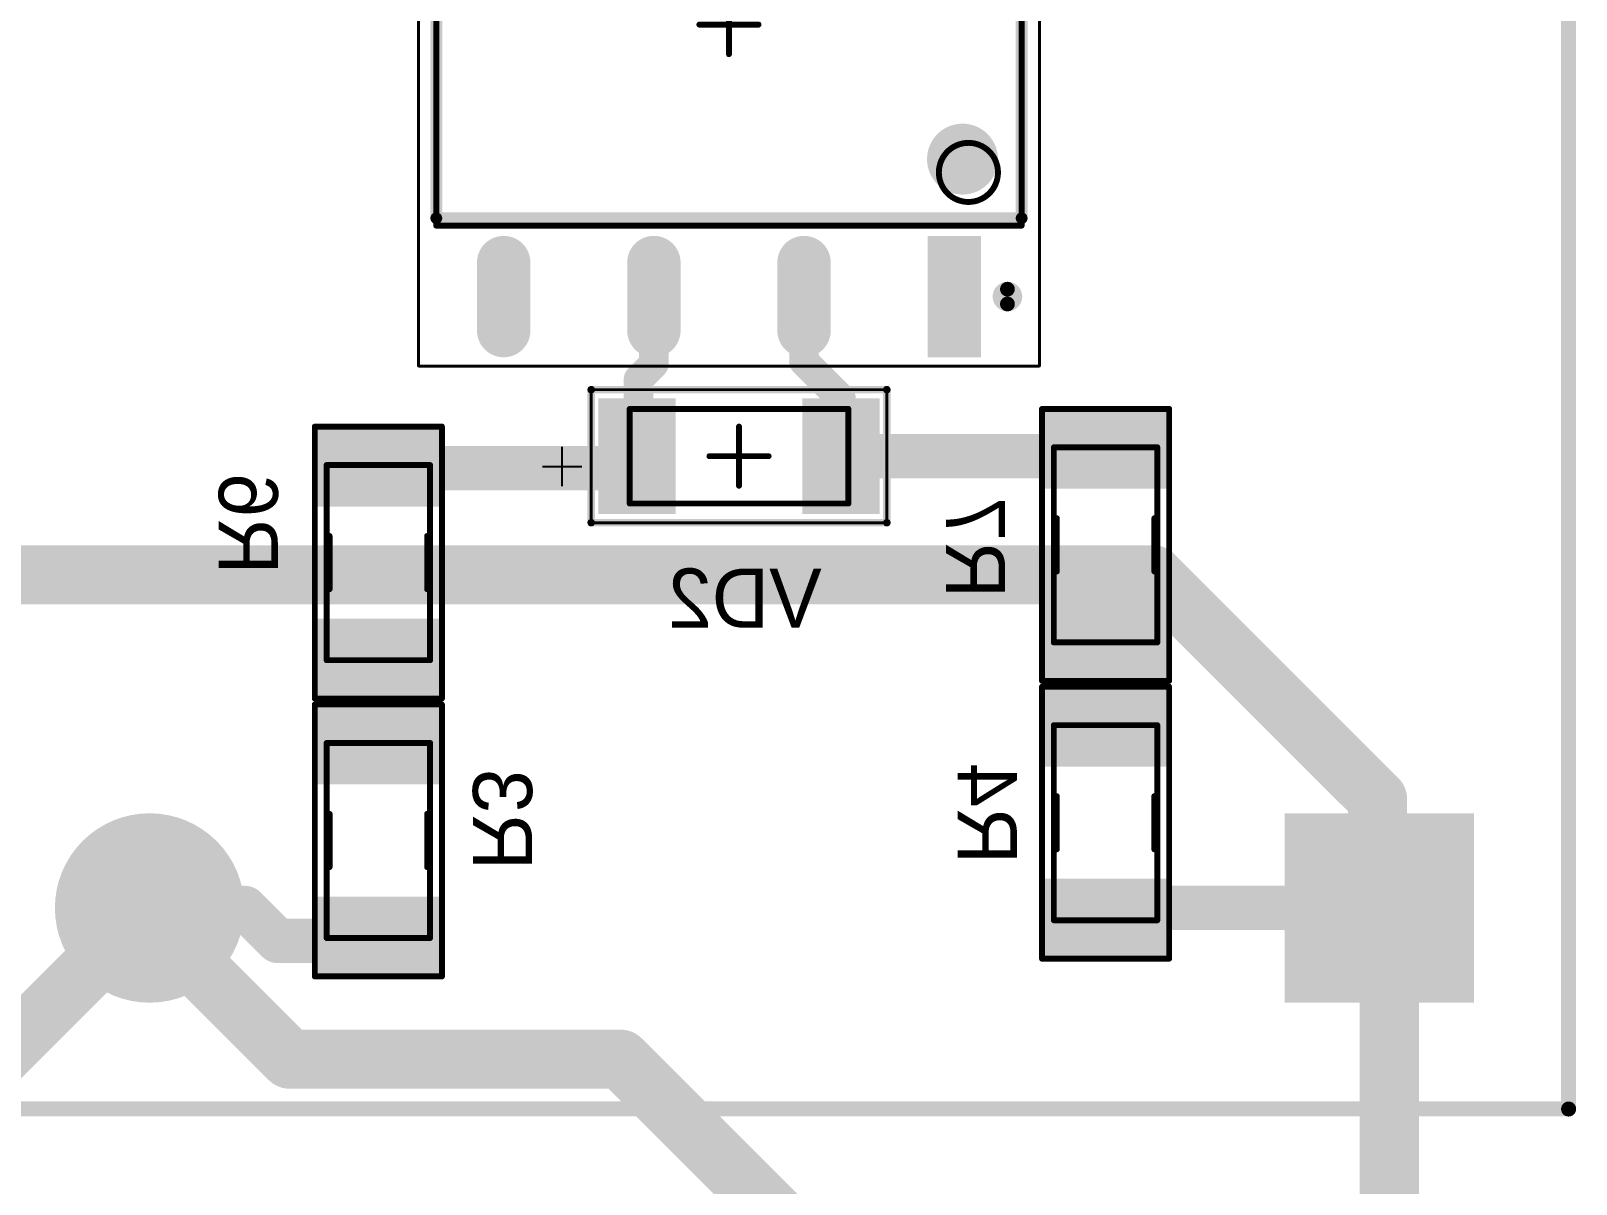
# Model space of a CAD drawing. Header units: millimetres. Extents: x 29 to 180, y 30 to 200.
# Drawn here: x 71.02 to 97.16, y 43.69 to 63.19 of the extents above; entities that cross this region are included whole.
import ezdxf

# ---------------------------------------------------------------- set-up
doc = ezdxf.new("R2010")
doc.units = ezdxf.units.MM
for name, color, linetype in [('BottomLayer', 5, 'Continuous'), ('BottomOverlay', 54, 'Continuous'), ('BottomPaste', 16, 'Continuous'), ('BottomSolder', 6, 'Continuous'), ('Mechanical13', 56, 'Continuous'), ('Mechanical15', 56, 'Continuous'), ('MultiLayer', 9, 'Continuous'), ('PadHoleLayer', 156, 'Continuous'), ('TopLayer', 1, 'Continuous'), ('TopOverlay', 2, 'Continuous'), ('TopSolder', 216, 'Continuous')]:
    doc.layers.add(name, color=color, linetype=linetype)

# ---------------------------------------------------------------- blocks, each defined once
blk = doc.blocks.new('IRM_20_12_147')
at = {"layer": 'BottomLayer', "const_width": 1.5}
blk.add_lwpolyline([(-0.75, 20.8, 1), (0.75, 20.8, 1)], format="xyb", close=True, dxfattribs=at)
at = {"layer": 'BottomLayer'}
blk.add_solid([(-1.5, -1.5), (1.5, -1.5), (-1.5, 1.5), (1.5, 1.5)], dxfattribs=at)
at = {"layer": 'BottomSolder', "const_width": 1.602}
blk.add_lwpolyline([(-0.801, 20.8, 1), (0.801, 20.8, 1)], format="xyb", close=True, dxfattribs=at)
at = {"layer": 'BottomSolder'}
blk.add_solid([(-1.602, -1.602), (1.602, -1.602), (-1.602, 1.602), (1.602, 1.602)], dxfattribs=at)
at = {"layer": 'MultiLayer', "const_width": 1.5}
blk.add_lwpolyline([(-0.75, 20.8, 1), (0.75, 20.8, 1)], format="xyb", close=True, dxfattribs=at)
at = {"layer": 'MultiLayer'}
blk.add_solid([(-1.5, -1.5), (1.5, -1.5), (-1.5, 1.5), (1.5, 1.5)], dxfattribs=at)
at = {"layer": 'PadHoleLayer', "const_width": 0.75}
for points in [[(-0.375, 20.8, 1), (0.375, 20.8, 1)], [(-0.375, 0, 1), (0.375, 0, 1)]]:
    blk.add_lwpolyline(points, format="xyb", close=True, dxfattribs=at)
at = {"layer": 'TopLayer', "const_width": 1.5}
blk.add_lwpolyline([(-0.75, 20.8, 1), (0.75, 20.8, 1)], format="xyb", close=True, dxfattribs=at)
at = {"layer": 'TopLayer'}
blk.add_solid([(-1.5, -1.5), (1.5, -1.5), (-1.5, 1.5), (1.5, 1.5)], dxfattribs=at)
at = {"layer": 'TopOverlay', "const_width": 0.254}
for points in [[(-3.4, 24), (-3.4, -3.2)], [(-3.4, -3.2), (49, -3.2)]]:
    blk.add_lwpolyline(points, dxfattribs=at)
at = {"layer": 'TopOverlay', "const_width": 0.127}
blk.add_lwpolyline([(-3.464, -3.2, 1), (-3.337, -3.2, 1)], format="xyb", close=True, dxfattribs=at)
blk.add_lwpolyline([(-3.464, -3.2, 1), (-3.337, -3.2, 1)], format="xyb", close=True, dxfattribs=at)
at = {"layer": 'TopSolder', "const_width": 1.602}
blk.add_lwpolyline([(-0.801, 20.8, 1), (0.801, 20.8, 1)], format="xyb", close=True, dxfattribs=at)
at = {"layer": 'TopSolder'}
blk.add_solid([(-1.602, -1.602), (1.602, -1.602), (-1.602, 1.602), (1.602, 1.602)], dxfattribs=at)
blk = doc.blocks.new('6N139_X007_B_375')
at = {"layer": 'BottomLayer', "const_width": 0.7}
for points in [[(-4.025, 3.81), (-5.175, 3.81)], [(5.175, 3.81), (4.025, 3.81)], [(-4.025, 1.27), (-5.175, 1.27)], [(5.175, 1.27), (4.025, 1.27)], [(-4.025, -1.27), (-5.175, -1.27)], [(5.175, -1.27), (4.025, -1.27)], [(5.175, -3.81), (4.025, -3.81)]]:
    blk.add_lwpolyline(points, dxfattribs=at)
at = {"layer": 'BottomLayer', "const_width": 0.35}
for points in [[(-5.35, 3.81, 1), (-5, 3.81, 1)], [(-4.2, 3.81, 1), (-3.85, 3.81, 1)], [(3.85, 3.81, 1), (4.2, 3.81, 1)], [(5, 3.81, 1), (5.35, 3.81, 1)], [(-5.35, 1.27, 1), (-5, 1.27, 1)], [(-4.2, 1.27, 1), (-3.85, 1.27, 1)], [(3.85, 1.27, 1), (4.2, 1.27, 1)], [(5, 1.27, 1), (5.35, 1.27, 1)], [(-5.35, -1.27, 1), (-5, -1.27, 1)], [(-4.2, -1.27, 1), (-3.85, -1.27, 1)], [(3.85, -1.27, 1), (4.2, -1.27, 1)], [(5, -1.27, 1), (5.35, -1.27, 1)], [(3.85, -3.81, 1), (4.2, -3.81, 1)], [(5, -3.81, 1), (5.35, -3.81, 1)]]:
    blk.add_lwpolyline(points, format="xyb", close=True, dxfattribs=at)
at = {"layer": 'BottomLayer'}
blk.add_solid([(-5.525, -3.46), (-5.525, -4.16), (-3.675, -3.46), (-3.675, -4.16)], dxfattribs=at)
at = {"layer": 'BottomOverlay', "const_width": 0.2}
for points in [[(-3.275, 4.95), (-3.275, -4.95)], [(-3.275, 4.95), (3.275, 4.95)], [(3.275, 4.95), (3.275, -4.95)], [(-3.275, -4.95), (3.275, -4.95)]]:
    blk.add_lwpolyline(points, dxfattribs=at)
at = {"layer": 'BottomOverlay'}
for points, const_width in [([(-3.325, 4.95, 1), (-3.225, 4.95, 1)], 0.1), ([(-3.325, 4.95, 1), (-3.225, 4.95, 1)], 0.1), ([(3.225, 4.95, 1), (3.325, 4.95, 1)], 0.1), ([(3.225, 4.95, 1), (3.325, 4.95, 1)], 0.1), ([(-1.975, -3.95, 1), (-2.575, -3.95, 1)], 0.6), ([(-2.725, -3.95, 1), (-2.425, -3.95, 1)], 0.3), ([(-2.125, -3.95, 1), (-1.825, -3.95, 1)], 0.3), ([(-4.475, -4.71, 1), (-4.725, -4.71, 1)], 0.25), ([(-4.788, -4.71, 1), (-4.663, -4.71, 1)], 0.125), ([(-4.537, -4.71, 1), (-4.413, -4.71, 1)], 0.125), ([(-3.325, -4.95, 1), (-3.225, -4.95, 1)], 0.1), ([(-3.325, -4.95, 1), (-3.225, -4.95, 1)], 0.1), ([(3.225, -4.95, 1), (3.325, -4.95, 1)], 0.1), ([(3.225, -4.95, 1), (3.325, -4.95, 1)], 0.1)]:
    blk.add_lwpolyline(points, format="xyb", close=True, dxfattribs=dict(at, const_width=const_width))
at = {"layer": 'BottomPaste', "const_width": 0.7}
for points in [[(-4.025, 3.81), (-5.175, 3.81)], [(5.175, 3.81), (4.025, 3.81)], [(-4.025, 1.27), (-5.175, 1.27)], [(5.175, 1.27), (4.025, 1.27)], [(-4.025, -1.27), (-5.175, -1.27)], [(5.175, -1.27), (4.025, -1.27)], [(5.175, -3.81), (4.025, -3.81)]]:
    blk.add_lwpolyline(points, dxfattribs=at)
at = {"layer": 'BottomPaste', "const_width": 0.35}
for points in [[(-5.35, 3.81, 1), (-5, 3.81, 1)], [(-4.2, 3.81, 1), (-3.85, 3.81, 1)], [(3.85, 3.81, 1), (4.2, 3.81, 1)], [(5, 3.81, 1), (5.35, 3.81, 1)], [(-5.35, 1.27, 1), (-5, 1.27, 1)], [(-4.2, 1.27, 1), (-3.85, 1.27, 1)], [(3.85, 1.27, 1), (4.2, 1.27, 1)], [(5, 1.27, 1), (5.35, 1.27, 1)], [(-5.35, -1.27, 1), (-5, -1.27, 1)], [(-4.2, -1.27, 1), (-3.85, -1.27, 1)], [(3.85, -1.27, 1), (4.2, -1.27, 1)], [(5, -1.27, 1), (5.35, -1.27, 1)], [(3.85, -3.81, 1), (4.2, -3.81, 1)], [(5, -3.81, 1), (5.35, -3.81, 1)]]:
    blk.add_lwpolyline(points, format="xyb", close=True, dxfattribs=at)
at = {"layer": 'BottomPaste'}
blk.add_solid([(-5.525, -3.46), (-5.525, -4.16), (-3.675, -3.46), (-3.675, -4.16)], dxfattribs=at)
at = {"layer": 'BottomSolder', "const_width": 0.903}
for points in [[(-4.025, 3.81), (-5.175, 3.81)], [(5.175, 3.81), (4.025, 3.81)], [(-4.025, 1.27), (-5.175, 1.27)], [(5.175, 1.27), (4.025, 1.27)], [(-4.025, -1.27), (-5.175, -1.27)], [(5.175, -1.27), (4.025, -1.27)], [(5.175, -3.81), (4.025, -3.81)]]:
    blk.add_lwpolyline(points, dxfattribs=at)
at = {"layer": 'BottomSolder', "const_width": 0.452}
for points in [[(-5.401, 3.81, 1), (-4.949, 3.81, 1)], [(-4.251, 3.81, 1), (-3.799, 3.81, 1)], [(3.799, 3.81, 1), (4.251, 3.81, 1)], [(4.949, 3.81, 1), (5.401, 3.81, 1)], [(-5.401, 1.27, 1), (-4.949, 1.27, 1)], [(-4.251, 1.27, 1), (-3.799, 1.27, 1)], [(3.799, 1.27, 1), (4.251, 1.27, 1)], [(4.949, 1.27, 1), (5.401, 1.27, 1)], [(-5.401, -1.27, 1), (-4.949, -1.27, 1)], [(-4.251, -1.27, 1), (-3.799, -1.27, 1)], [(3.799, -1.27, 1), (4.251, -1.27, 1)], [(4.949, -1.27, 1), (5.401, -1.27, 1)], [(3.799, -3.81, 1), (4.251, -3.81, 1)], [(4.949, -3.81, 1), (5.401, -3.81, 1)]]:
    blk.add_lwpolyline(points, format="xyb", close=True, dxfattribs=at)
at = {"layer": 'BottomSolder'}
blk.add_solid([(-5.627, -3.358), (-5.627, -4.262), (-3.573, -3.358), (-3.573, -4.262)], dxfattribs=at)
at = {"layer": 'Mechanical13', "const_width": 0.1}
for points in [[(-3.4, 4.95), (-3.4, -4.95)], [(-3.4, 4.95), (3.4, 4.95)], [(3.4, 4.95), (3.4, -4.95)], [(-3.4, -4.95), (3.4, -4.95)]]:
    blk.add_lwpolyline(points, dxfattribs=at)
at = {"layer": 'Mechanical13'}
for points, const_width in [([(-3.425, 4.95, 1), (-3.375, 4.95, 1)], 0.05), ([(-3.425, 4.95, 1), (-3.375, 4.95, 1)], 0.05), ([(3.375, 4.95, 1), (3.425, 4.95, 1)], 0.05), ([(3.375, 4.95, 1), (3.425, 4.95, 1)], 0.05), ([(-2, -4.05, 1), (-3, -4.05, 1)], 0.1), ([(-3.025, -4.05, 1), (-2.975, -4.05, 1)], 0.05), ([(-2.025, -4.05, 1), (-1.975, -4.05, 1)], 0.05), ([(-3.425, -4.95, 1), (-3.375, -4.95, 1)], 0.05), ([(-3.425, -4.95, 1), (-3.375, -4.95, 1)], 0.05), ([(3.375, -4.95, 1), (3.425, -4.95, 1)], 0.05), ([(3.375, -4.95, 1), (3.425, -4.95, 1)], 0.05)]:
    blk.add_lwpolyline(points, format="xyb", close=True, dxfattribs=dict(at, const_width=const_width))
at = {"layer": 'Mechanical15'}
for points, const_width in [([(-5.775, 5.25), (-5.775, -5.25)], 0.05), ([(-5.775, 5.25), (5.775, 5.25)], 0.05), ([(5.775, 5.25), (5.775, -5.25)], 0.05), ([(0, 0.5), (0, -0.5)], 0.1), ([(-0.5, 0), (0.5, 0)], 0.1), ([(-5.775, -5.25), (5.775, -5.25)], 0.05)]:
    blk.add_lwpolyline(points, dxfattribs=dict(at, const_width=const_width))
for points, const_width in [([(-5.787, 5.25, 1), (-5.763, 5.25, 1)], 0.025), ([(-5.787, 5.25, 1), (-5.763, 5.25, 1)], 0.025), ([(5.763, 5.25, 1), (5.787, 5.25, 1)], 0.025), ([(5.763, 5.25, 1), (5.787, 5.25, 1)], 0.025), ([(-0.025, 0.5, 1), (0.025, 0.5, 1)], 0.05), ([(-0.525, 0, 1), (-0.475, 0, 1)], 0.05), ([(0.475, 0, 1), (0.525, 0, 1)], 0.05), ([(-0.025, -0.5, 1), (0.025, -0.5, 1)], 0.05), ([(-5.787, -5.25, 1), (-5.763, -5.25, 1)], 0.025), ([(-5.787, -5.25, 1), (-5.763, -5.25, 1)], 0.025), ([(5.763, -5.25, 1), (5.787, -5.25, 1)], 0.025), ([(5.763, -5.25, 1), (5.787, -5.25, 1)], 0.025)]:
    blk.add_lwpolyline(points, format="xyb", close=True, dxfattribs=dict(at, const_width=const_width))
blk = doc.blocks.new('SMD_R_1206_B_422')
at = {"layer": 'BottomLayer'}
for points in [[(-2.15, 0.925), (-2.15, -0.925), (-1.05, 0.925), (-1.05, -0.925)], [(1.05, 0.925), (1.05, -0.925), (2.15, 0.925), (2.15, -0.925)]]:
    blk.add_solid(points, dxfattribs=at)
at = {"layer": 'BottomOverlay', "const_width": 0.1}
for points in [[(2.3, 1.075), (-2.3, 1.075)], [(-2.3, -1.075), (-2.3, 1.075)], [(2.3, -1.075), (2.3, 1.075)], [(0.45, 0.825), (-0.45, 0.825)], [(0.45, -0.825), (-0.45, -0.825)], [(2.3, -1.075), (-2.3, -1.075)]]:
    blk.add_lwpolyline(points, dxfattribs=at)
at = {"layer": 'BottomOverlay', "const_width": 0.05}
for points in [[(-2.325, 1.075, 1), (-2.275, 1.075, 1)], [(-2.325, 1.075, 1), (-2.275, 1.075, 1)], [(2.275, 1.075, 1), (2.325, 1.075, 1)], [(2.275, 1.075, 1), (2.325, 1.075, 1)], [(-0.475, 0.825, 1), (-0.425, 0.825, 1)], [(0.425, 0.825, 1), (0.475, 0.825, 1)], [(-0.475, -0.825, 1), (-0.425, -0.825, 1)], [(0.425, -0.825, 1), (0.475, -0.825, 1)], [(-2.325, -1.075, 1), (-2.275, -1.075, 1)], [(-2.325, -1.075, 1), (-2.275, -1.075, 1)], [(2.275, -1.075, 1), (2.325, -1.075, 1)], [(2.275, -1.075, 1), (2.325, -1.075, 1)]]:
    blk.add_lwpolyline(points, format="xyb", close=True, dxfattribs=at)
at = {"layer": 'BottomPaste'}
for points in [[(-2.15, 0.925), (-2.15, -0.925), (-1.05, 0.925), (-1.05, -0.925)], [(1.05, 0.925), (1.05, -0.925), (2.15, 0.925), (2.15, -0.925)]]:
    blk.add_solid(points, dxfattribs=at)
at = {"layer": 'BottomSolder'}
for points in [[(-2.252, 1.027), (-2.252, -1.027), (-0.948, 1.027), (-0.948, -1.027)], [(0.948, 1.027), (0.948, -1.027), (2.252, 1.027), (2.252, -1.027)]]:
    blk.add_solid(points, dxfattribs=at)
at = {"layer": 'Mechanical13', "const_width": 0.1}
for points in [[(1.65, 0.875), (-1.65, 0.875)], [(-1.65, -0.875), (-1.65, 0.875)], [(1.65, -0.875), (1.65, 0.875)], [(1.65, -0.875), (-1.65, -0.875)]]:
    blk.add_lwpolyline(points, dxfattribs=at)
at = {"layer": 'Mechanical13', "const_width": 0.05}
for points in [[(-1.675, 0.875, 1), (-1.625, 0.875, 1)], [(-1.675, 0.875, 1), (-1.625, 0.875, 1)], [(1.625, 0.875, 1), (1.675, 0.875, 1)], [(1.625, 0.875, 1), (1.675, 0.875, 1)], [(-1.675, -0.875, 1), (-1.625, -0.875, 1)], [(-1.675, -0.875, 1), (-1.625, -0.875, 1)], [(1.625, -0.875, 1), (1.675, -0.875, 1)], [(1.625, -0.875, 1), (1.675, -0.875, 1)]]:
    blk.add_lwpolyline(points, format="xyb", close=True, dxfattribs=at)
at = {"layer": 'Mechanical15', "const_width": 0.05}
for points in [[(2.3, 1.075), (-2.325, 1.075)], [(-2.325, -1.075), (-2.325, 1.075)], [(2.3, -1.075), (2.3, 1.075)], [(2.3, -1.075), (-2.325, -1.075)]]:
    blk.add_lwpolyline(points, dxfattribs=at)
at = {"layer": 'Mechanical15', "const_width": 0.025}
for points in [[(-2.337, 1.075, 1), (-2.312, 1.075, 1)], [(-2.337, 1.075, 1), (-2.312, 1.075, 1)], [(2.288, 1.075, 1), (2.312, 1.075, 1)], [(2.288, 1.075, 1), (2.312, 1.075, 1)], [(-2.337, -1.075, 1), (-2.312, -1.075, 1)], [(-2.337, -1.075, 1), (-2.312, -1.075, 1)], [(2.288, -1.075, 1), (2.312, -1.075, 1)], [(2.288, -1.075, 1), (2.312, -1.075, 1)]]:
    blk.add_lwpolyline(points, format="xyb", close=True, dxfattribs=at)
blk = doc.blocks.new('SMD_R_1206_B_423')
at = {"layer": 'BottomLayer'}
for points in [[(-2.15, 0.925), (-2.15, -0.925), (-1.05, 0.925), (-1.05, -0.925)], [(1.05, 0.925), (1.05, -0.925), (2.15, 0.925), (2.15, -0.925)]]:
    blk.add_solid(points, dxfattribs=at)
at = {"layer": 'BottomOverlay', "const_width": 0.1}
for points in [[(2.3, 1.075), (-2.3, 1.075)], [(-2.3, -1.075), (-2.3, 1.075)], [(2.3, -1.075), (2.3, 1.075)], [(0.45, 0.825), (-0.45, 0.825)], [(0.45, -0.825), (-0.45, -0.825)], [(2.3, -1.075), (-2.3, -1.075)]]:
    blk.add_lwpolyline(points, dxfattribs=at)
at = {"layer": 'BottomOverlay', "const_width": 0.05}
for points in [[(-2.325, 1.075, 1), (-2.275, 1.075, 1)], [(-2.325, 1.075, 1), (-2.275, 1.075, 1)], [(2.275, 1.075, 1), (2.325, 1.075, 1)], [(2.275, 1.075, 1), (2.325, 1.075, 1)], [(-0.475, 0.825, 1), (-0.425, 0.825, 1)], [(0.425, 0.825, 1), (0.475, 0.825, 1)], [(-0.475, -0.825, 1), (-0.425, -0.825, 1)], [(0.425, -0.825, 1), (0.475, -0.825, 1)], [(-2.325, -1.075, 1), (-2.275, -1.075, 1)], [(-2.325, -1.075, 1), (-2.275, -1.075, 1)], [(2.275, -1.075, 1), (2.325, -1.075, 1)], [(2.275, -1.075, 1), (2.325, -1.075, 1)]]:
    blk.add_lwpolyline(points, format="xyb", close=True, dxfattribs=at)
at = {"layer": 'BottomPaste'}
for points in [[(-2.15, 0.925), (-2.15, -0.925), (-1.05, 0.925), (-1.05, -0.925)], [(1.05, 0.925), (1.05, -0.925), (2.15, 0.925), (2.15, -0.925)]]:
    blk.add_solid(points, dxfattribs=at)
at = {"layer": 'BottomSolder'}
for points in [[(-2.252, 1.027), (-2.252, -1.027), (-0.948, 1.027), (-0.948, -1.027)], [(0.948, 1.027), (0.948, -1.027), (2.252, 1.027), (2.252, -1.027)]]:
    blk.add_solid(points, dxfattribs=at)
at = {"layer": 'Mechanical13', "const_width": 0.1}
for points in [[(1.65, 0.875), (-1.65, 0.875)], [(-1.65, -0.875), (-1.65, 0.875)], [(1.65, -0.875), (1.65, 0.875)], [(1.65, -0.875), (-1.65, -0.875)]]:
    blk.add_lwpolyline(points, dxfattribs=at)
at = {"layer": 'Mechanical13', "const_width": 0.05}
for points in [[(-1.675, 0.875, 1), (-1.625, 0.875, 1)], [(-1.675, 0.875, 1), (-1.625, 0.875, 1)], [(1.625, 0.875, 1), (1.675, 0.875, 1)], [(1.625, 0.875, 1), (1.675, 0.875, 1)], [(-1.675, -0.875, 1), (-1.625, -0.875, 1)], [(-1.675, -0.875, 1), (-1.625, -0.875, 1)], [(1.625, -0.875, 1), (1.675, -0.875, 1)], [(1.625, -0.875, 1), (1.675, -0.875, 1)]]:
    blk.add_lwpolyline(points, format="xyb", close=True, dxfattribs=at)
at = {"layer": 'Mechanical15', "const_width": 0.05}
for points in [[(2.3, 1.075), (-2.325, 1.075)], [(-2.325, -1.075), (-2.325, 1.075)], [(2.3, -1.075), (2.3, 1.075)], [(2.3, -1.075), (-2.325, -1.075)]]:
    blk.add_lwpolyline(points, dxfattribs=at)
at = {"layer": 'Mechanical15', "const_width": 0.025}
for points in [[(-2.337, 1.075, 1), (-2.312, 1.075, 1)], [(-2.337, 1.075, 1), (-2.312, 1.075, 1)], [(2.288, 1.075, 1), (2.312, 1.075, 1)], [(2.288, 1.075, 1), (2.312, 1.075, 1)], [(-2.337, -1.075, 1), (-2.312, -1.075, 1)], [(-2.337, -1.075, 1), (-2.312, -1.075, 1)], [(2.288, -1.075, 1), (2.312, -1.075, 1)], [(2.288, -1.075, 1), (2.312, -1.075, 1)]]:
    blk.add_lwpolyline(points, format="xyb", close=True, dxfattribs=at)
blk = doc.blocks.new('SMD_R_1206_B_425')
at = {"layer": 'BottomLayer'}
for points in [[(-2.15, 0.925), (-2.15, -0.925), (-1.05, 0.925), (-1.05, -0.925)], [(1.05, 0.925), (1.05, -0.925), (2.15, 0.925), (2.15, -0.925)]]:
    blk.add_solid(points, dxfattribs=at)
at = {"layer": 'BottomOverlay', "const_width": 0.1}
for points in [[(2.3, 1.075), (-2.3, 1.075)], [(-2.3, -1.075), (-2.3, 1.075)], [(2.3, -1.075), (2.3, 1.075)], [(0.45, 0.825), (-0.45, 0.825)], [(0.45, -0.825), (-0.45, -0.825)], [(2.3, -1.075), (-2.3, -1.075)]]:
    blk.add_lwpolyline(points, dxfattribs=at)
at = {"layer": 'BottomOverlay', "const_width": 0.05}
for points in [[(-2.325, 1.075, 1), (-2.275, 1.075, 1)], [(-2.325, 1.075, 1), (-2.275, 1.075, 1)], [(2.275, 1.075, 1), (2.325, 1.075, 1)], [(2.275, 1.075, 1), (2.325, 1.075, 1)], [(-0.475, 0.825, 1), (-0.425, 0.825, 1)], [(0.425, 0.825, 1), (0.475, 0.825, 1)], [(-0.475, -0.825, 1), (-0.425, -0.825, 1)], [(0.425, -0.825, 1), (0.475, -0.825, 1)], [(-2.325, -1.075, 1), (-2.275, -1.075, 1)], [(-2.325, -1.075, 1), (-2.275, -1.075, 1)], [(2.275, -1.075, 1), (2.325, -1.075, 1)], [(2.275, -1.075, 1), (2.325, -1.075, 1)]]:
    blk.add_lwpolyline(points, format="xyb", close=True, dxfattribs=at)
at = {"layer": 'BottomPaste'}
for points in [[(-2.15, 0.925), (-2.15, -0.925), (-1.05, 0.925), (-1.05, -0.925)], [(1.05, 0.925), (1.05, -0.925), (2.15, 0.925), (2.15, -0.925)]]:
    blk.add_solid(points, dxfattribs=at)
at = {"layer": 'BottomSolder'}
for points in [[(-2.252, 1.027), (-2.252, -1.027), (-0.948, 1.027), (-0.948, -1.027)], [(0.948, 1.027), (0.948, -1.027), (2.252, 1.027), (2.252, -1.027)]]:
    blk.add_solid(points, dxfattribs=at)
at = {"layer": 'Mechanical13', "const_width": 0.1}
for points in [[(1.65, 0.875), (-1.65, 0.875)], [(-1.65, -0.875), (-1.65, 0.875)], [(1.65, -0.875), (1.65, 0.875)], [(1.65, -0.875), (-1.65, -0.875)]]:
    blk.add_lwpolyline(points, dxfattribs=at)
at = {"layer": 'Mechanical13', "const_width": 0.05}
for points in [[(-1.675, 0.875, 1), (-1.625, 0.875, 1)], [(-1.675, 0.875, 1), (-1.625, 0.875, 1)], [(1.625, 0.875, 1), (1.675, 0.875, 1)], [(1.625, 0.875, 1), (1.675, 0.875, 1)], [(-1.675, -0.875, 1), (-1.625, -0.875, 1)], [(-1.675, -0.875, 1), (-1.625, -0.875, 1)], [(1.625, -0.875, 1), (1.675, -0.875, 1)], [(1.625, -0.875, 1), (1.675, -0.875, 1)]]:
    blk.add_lwpolyline(points, format="xyb", close=True, dxfattribs=at)
at = {"layer": 'Mechanical15', "const_width": 0.05}
for points in [[(2.3, 1.075), (-2.325, 1.075)], [(-2.325, -1.075), (-2.325, 1.075)], [(2.3, -1.075), (2.3, 1.075)], [(2.3, -1.075), (-2.325, -1.075)]]:
    blk.add_lwpolyline(points, dxfattribs=at)
at = {"layer": 'Mechanical15', "const_width": 0.025}
for points in [[(-2.337, 1.075, 1), (-2.312, 1.075, 1)], [(-2.337, 1.075, 1), (-2.312, 1.075, 1)], [(2.288, 1.075, 1), (2.312, 1.075, 1)], [(2.288, 1.075, 1), (2.312, 1.075, 1)], [(-2.337, -1.075, 1), (-2.312, -1.075, 1)], [(-2.337, -1.075, 1), (-2.312, -1.075, 1)], [(2.288, -1.075, 1), (2.312, -1.075, 1)], [(2.288, -1.075, 1), (2.312, -1.075, 1)]]:
    blk.add_lwpolyline(points, format="xyb", close=True, dxfattribs=at)
blk = doc.blocks.new('SMD_R_1206_B_426')
at = {"layer": 'BottomLayer'}
for points in [[(-2.15, 0.925), (-2.15, -0.925), (-1.05, 0.925), (-1.05, -0.925)], [(1.05, 0.925), (1.05, -0.925), (2.15, 0.925), (2.15, -0.925)]]:
    blk.add_solid(points, dxfattribs=at)
at = {"layer": 'BottomOverlay', "const_width": 0.1}
for points in [[(2.3, 1.075), (-2.3, 1.075)], [(-2.3, -1.075), (-2.3, 1.075)], [(2.3, -1.075), (2.3, 1.075)], [(0.45, 0.825), (-0.45, 0.825)], [(0.45, -0.825), (-0.45, -0.825)], [(2.3, -1.075), (-2.3, -1.075)]]:
    blk.add_lwpolyline(points, dxfattribs=at)
at = {"layer": 'BottomOverlay', "const_width": 0.05}
for points in [[(-2.325, 1.075, 1), (-2.275, 1.075, 1)], [(-2.325, 1.075, 1), (-2.275, 1.075, 1)], [(2.275, 1.075, 1), (2.325, 1.075, 1)], [(2.275, 1.075, 1), (2.325, 1.075, 1)], [(-0.475, 0.825, 1), (-0.425, 0.825, 1)], [(0.425, 0.825, 1), (0.475, 0.825, 1)], [(-0.475, -0.825, 1), (-0.425, -0.825, 1)], [(0.425, -0.825, 1), (0.475, -0.825, 1)], [(-2.325, -1.075, 1), (-2.275, -1.075, 1)], [(-2.325, -1.075, 1), (-2.275, -1.075, 1)], [(2.275, -1.075, 1), (2.325, -1.075, 1)], [(2.275, -1.075, 1), (2.325, -1.075, 1)]]:
    blk.add_lwpolyline(points, format="xyb", close=True, dxfattribs=at)
at = {"layer": 'BottomPaste'}
for points in [[(-2.15, 0.925), (-2.15, -0.925), (-1.05, 0.925), (-1.05, -0.925)], [(1.05, 0.925), (1.05, -0.925), (2.15, 0.925), (2.15, -0.925)]]:
    blk.add_solid(points, dxfattribs=at)
at = {"layer": 'BottomSolder'}
for points in [[(-2.252, 1.027), (-2.252, -1.027), (-0.948, 1.027), (-0.948, -1.027)], [(0.948, 1.027), (0.948, -1.027), (2.252, 1.027), (2.252, -1.027)]]:
    blk.add_solid(points, dxfattribs=at)
at = {"layer": 'Mechanical13', "const_width": 0.1}
for points in [[(1.65, 0.875), (-1.65, 0.875)], [(-1.65, -0.875), (-1.65, 0.875)], [(1.65, -0.875), (1.65, 0.875)], [(1.65, -0.875), (-1.65, -0.875)]]:
    blk.add_lwpolyline(points, dxfattribs=at)
at = {"layer": 'Mechanical13', "const_width": 0.05}
for points in [[(-1.675, 0.875, 1), (-1.625, 0.875, 1)], [(-1.675, 0.875, 1), (-1.625, 0.875, 1)], [(1.625, 0.875, 1), (1.675, 0.875, 1)], [(1.625, 0.875, 1), (1.675, 0.875, 1)], [(-1.675, -0.875, 1), (-1.625, -0.875, 1)], [(-1.675, -0.875, 1), (-1.625, -0.875, 1)], [(1.625, -0.875, 1), (1.675, -0.875, 1)], [(1.625, -0.875, 1), (1.675, -0.875, 1)]]:
    blk.add_lwpolyline(points, format="xyb", close=True, dxfattribs=at)
at = {"layer": 'Mechanical15', "const_width": 0.05}
for points in [[(2.3, 1.075), (-2.325, 1.075)], [(-2.325, -1.075), (-2.325, 1.075)], [(2.3, -1.075), (2.3, 1.075)], [(2.3, -1.075), (-2.325, -1.075)]]:
    blk.add_lwpolyline(points, dxfattribs=at)
at = {"layer": 'Mechanical15', "const_width": 0.025}
for points in [[(-2.337, 1.075, 1), (-2.312, 1.075, 1)], [(-2.337, 1.075, 1), (-2.312, 1.075, 1)], [(2.288, 1.075, 1), (2.312, 1.075, 1)], [(2.288, 1.075, 1), (2.312, 1.075, 1)], [(-2.337, -1.075, 1), (-2.312, -1.075, 1)], [(-2.337, -1.075, 1), (-2.312, -1.075, 1)], [(2.288, -1.075, 1), (2.312, -1.075, 1)], [(2.288, -1.075, 1), (2.312, -1.075, 1)]]:
    blk.add_lwpolyline(points, format="xyb", close=True, dxfattribs=at)
blk = doc.blocks.new('SOD80C_B_549')
at = {"layer": 'BottomLayer'}
for points in [[(-2.275, 0.875), (-2.275, -0.875), (-1.175, 0.875), (-1.175, -0.875)], [(1.175, 0.875), (1.175, -0.875), (2.275, 0.875), (2.275, -0.875)]]:
    blk.add_solid(points, dxfattribs=at)
at = {"layer": 'BottomOverlay'}
for p, q in [((-2.992, -0.508), (-2.992, 0.158)), ((-3.325, -0.175), (-2.659, -0.175))]:
    blk.add_line(p, q, dxfattribs=at)
at = {"layer": 'BottomOverlay', "const_width": 0.127}
for points in [[(-2.5, 1.125), (2.5, 1.125)], [(-2.5, -1.125), (-2.5, 1.125)], [(2.5, -1.125), (2.5, 1.125)], [(-2.5, -1.125), (2.5, -1.125)]]:
    blk.add_lwpolyline(points, dxfattribs=at)
at = {"layer": 'BottomOverlay', "const_width": 0.0635}
for points in [[(-2.532, 1.125, 1), (-2.468, 1.125, 1)], [(-2.532, 1.125, 1), (-2.468, 1.125, 1)], [(2.468, 1.125, 1), (2.532, 1.125, 1)], [(2.468, 1.125, 1), (2.532, 1.125, 1)], [(-2.532, -1.125, 1), (-2.468, -1.125, 1)], [(-2.532, -1.125, 1), (-2.468, -1.125, 1)], [(2.468, -1.125, 1), (2.532, -1.125, 1)], [(2.468, -1.125, 1), (2.532, -1.125, 1)]]:
    blk.add_lwpolyline(points, format="xyb", close=True, dxfattribs=at)
at = {"layer": 'BottomPaste'}
for points in [[(-2.275, 0.875), (-2.275, -0.875), (-1.175, 0.875), (-1.175, -0.875)], [(1.175, 0.875), (1.175, -0.875), (2.275, 0.875), (2.275, -0.875)]]:
    blk.add_solid(points, dxfattribs=at)
at = {"layer": 'BottomSolder'}
for points in [[(-2.377, 0.977), (-2.377, -0.977), (-1.073, 0.977), (-1.073, -0.977)], [(1.073, 0.977), (1.073, -0.977), (2.377, 0.977), (2.377, -0.977)]]:
    blk.add_solid(points, dxfattribs=at)
at = {"layer": 'Mechanical13', "const_width": 0.1}
for points in [[(-1.85, 0.8), (1.85, 0.8)], [(-1.85, -0.8), (-1.85, 0.8)], [(1.85, -0.8), (1.85, 0.8)], [(-1.85, -0.8), (1.85, -0.8)]]:
    blk.add_lwpolyline(points, dxfattribs=at)
at = {"layer": 'Mechanical13', "const_width": 0.05}
for points in [[(-1.875, 0.8, 1), (-1.825, 0.8, 1)], [(-1.875, 0.8, 1), (-1.825, 0.8, 1)], [(1.825, 0.8, 1), (1.875, 0.8, 1)], [(1.825, 0.8, 1), (1.875, 0.8, 1)], [(-1.875, -0.8, 1), (-1.825, -0.8, 1)], [(-1.875, -0.8, 1), (-1.825, -0.8, 1)], [(1.825, -0.8, 1), (1.875, -0.8, 1)], [(1.825, -0.8, 1), (1.875, -0.8, 1)]]:
    blk.add_lwpolyline(points, format="xyb", close=True, dxfattribs=at)
at = {"layer": 'Mechanical15'}
for points, const_width in [([(-2.5, 1.125), (2.5, 1.125)], 0.05), ([(-2.5, -1.125), (-2.5, 1.125)], 0.05), ([(2.5, -1.125), (2.5, 1.125)], 0.05), ([(0, -0.5), (0, 0.5)], 0.1), ([(-0.5, 0), (0.5, 0)], 0.1), ([(-2.5, -1.125), (2.5, -1.125)], 0.05)]:
    blk.add_lwpolyline(points, dxfattribs=dict(at, const_width=const_width))
for points, const_width in [([(-2.512, 1.125, 1), (-2.488, 1.125, 1)], 0.025), ([(-2.512, 1.125, 1), (-2.488, 1.125, 1)], 0.025), ([(2.488, 1.125, 1), (2.512, 1.125, 1)], 0.025), ([(2.488, 1.125, 1), (2.512, 1.125, 1)], 0.025), ([(-0.025, 0.5, 1), (0.025, 0.5, 1)], 0.05), ([(-0.525, 0, 1), (-0.475, 0, 1)], 0.05), ([(0.475, 0, 1), (0.525, 0, 1)], 0.05), ([(-0.025, -0.5, 1), (0.025, -0.5, 1)], 0.05), ([(-2.512, -1.125, 1), (-2.488, -1.125, 1)], 0.025), ([(-2.512, -1.125, 1), (-2.488, -1.125, 1)], 0.025), ([(2.488, -1.125, 1), (2.512, -1.125, 1)], 0.025), ([(2.488, -1.125, 1), (2.512, -1.125, 1)], 0.025)]:
    blk.add_lwpolyline(points, format="xyb", close=True, dxfattribs=dict(at, const_width=const_width))

msp = doc.modelspace()

# ---------------------------------------------------------------- linework, layer by layer
at = {"layer": 'BottomLayer'}
for points, const_width in [([(81.56, 57.56), (81.56, 58.7)], 0.5), ([(84.1, 57.6), (84.1, 58.7)], 0.5), ([(81.3, 57.3), (81.56, 57.56)], 0.5), ([(84.1, 57.6), (84.725, 56.975)], 0.5), ([(81.3, 56.025), (81.3, 57.3)], 0.5), ([(84.725, 56), (84.725, 56.975)], 0.5), ([(89.1, 56), (89.2, 56.1)], 0.75), ([(81.075, 55.8), (81.275, 56)], 0.5), ([(81.275, 56), (81.3, 56.025)], 0.5), ([(84.725, 56), (89.1, 56)], 0.75), ([(76.9, 55.8), (81.075, 55.8)], 0.75), ([(89.2, 51.4), (89.2, 52.9)], 0.75), ([(76.9, 51.1), (76.9, 52.6)], 0.75), ([(73.031, 48.358), (74.642, 48.358)], 0.75), ([(74.642, 48.358), (75.2, 47.8)], 0.75), ([(89.4, 48.1), (89.658, 48.358)], 0.75), ([(89.658, 48.358), (93.831, 48.358)], 0.75), ([(75.2, 47.8), (76.8, 47.8)], 0.75), ([(76.8, 47.8), (76.9, 47.9)], 0.75)]:
    msp.add_lwpolyline(points, dxfattribs=dict(at, const_width=const_width))
for points, const_width in [([(81.435, 58.7, 1), (81.685, 58.7, 1)], 0.25), ([(83.975, 58.7, 1), (84.225, 58.7, 1)], 0.25), ([(81.435, 57.56, 1), (81.685, 57.56, 1)], 0.25), ([(81.435, 57.56, 1), (81.685, 57.56, 1)], 0.25), ([(83.975, 57.6, 1), (84.225, 57.6, 1)], 0.25), ([(83.975, 57.6, 1), (84.225, 57.6, 1)], 0.25), ([(81.175, 57.3, 1), (81.425, 57.3, 1)], 0.25), ([(81.175, 57.3, 1), (81.425, 57.3, 1)], 0.25), ([(84.6, 56.975, 1), (84.85, 56.975, 1)], 0.25), ([(84.6, 56.975, 1), (84.85, 56.975, 1)], 0.25), ([(89.013, 56.1, 1), (89.388, 56.1, 1)], 0.375), ([(81.15, 56, 1), (81.4, 56, 1)], 0.25), ([(81.15, 56, 1), (81.4, 56, 1)], 0.25), ([(81.175, 56.025, 1), (81.425, 56.025, 1)], 0.25), ([(81.175, 56.025, 1), (81.425, 56.025, 1)], 0.25), ([(84.538, 56, 1), (84.913, 56, 1)], 0.375), ([(84.6, 56, 1), (84.85, 56, 1)], 0.25), ([(88.913, 56, 1), (89.288, 56, 1)], 0.375), ([(88.913, 56, 1), (89.288, 56, 1)], 0.375), ([(76.713, 55.8, 1), (77.088, 55.8, 1)], 0.375), ([(80.888, 55.8, 1), (81.263, 55.8, 1)], 0.375), ([(80.95, 55.8, 1), (81.2, 55.8, 1)], 0.25), ([(89.013, 52.9, 1), (89.388, 52.9, 1)], 0.375), ([(76.713, 52.6, 1), (77.088, 52.6, 1)], 0.375), ([(89.013, 51.4, 1), (89.388, 51.4, 1)], 0.375), ([(76.713, 51.1, 1), (77.088, 51.1, 1)], 0.375), ([(72.843, 48.358, 1), (73.218, 48.358, 1)], 0.375), ([(74.455, 48.358, 1), (74.83, 48.358, 1)], 0.375), ([(74.455, 48.358, 1), (74.83, 48.358, 1)], 0.375), ([(89.47, 48.358, 1), (89.845, 48.358, 1)], 0.375), ([(89.47, 48.358, 1), (89.845, 48.358, 1)], 0.375), ([(93.643, 48.358, 1), (94.018, 48.358, 1)], 0.375), ([(89.213, 48.1, 1), (89.588, 48.1, 1)], 0.375), ([(75.013, 47.8, 1), (75.388, 47.8, 1)], 0.375), ([(75.013, 47.8, 1), (75.388, 47.8, 1)], 0.375), ([(76.613, 47.8, 1), (76.988, 47.8, 1)], 0.375), ([(76.613, 47.8, 1), (76.988, 47.8, 1)], 0.375), ([(76.713, 47.9, 1), (77.088, 47.9, 1)], 0.375)]:
    msp.add_lwpolyline(points, format="xyb", close=True, dxfattribs=dict(at, const_width=const_width))
at = {"layer": 'TopLayer', "const_width": 1}
for points in [[(66.823, 53.994), (88.9, 53.994)], [(88.9, 53.994), (90.006, 53.994)], [(90.006, 53.994), (93.8, 50.2)], [(93.8, 48.358), (93.8, 50.2)], [(69.048, 44.375), (73.031, 48.358)], [(73.031, 48.169), (73.031, 48.358)], [(73.031, 48.358), (73.292, 48.358)], [(73.031, 48.169), (75.4, 45.8)], [(73.292, 48.358), (73.325, 48.325)], [(93.831, 48.358), (94, 48.358)], [(94, 43), (94, 48.358)], [(75.4, 45.8), (81, 45.8)], [(81, 45.8), (84, 42.8)]]:
    msp.add_lwpolyline(points, dxfattribs=at)
at = {"layer": 'TopLayer', "const_width": 0.5}
for points in [[(88.65, 53.994, 1), (89.15, 53.994, 1)], [(88.65, 53.994, 1), (89.15, 53.994, 1)], [(89.756, 53.994, 1), (90.256, 53.994, 1)], [(89.756, 53.994, 1), (90.256, 53.994, 1)], [(93.55, 50.2, 1), (94.05, 50.2, 1)], [(93.55, 50.2, 1), (94.05, 50.2, 1)], [(72.781, 48.358, 1), (73.281, 48.358, 1)], [(72.781, 48.358, 1), (73.281, 48.358, 1)], [(72.781, 48.358, 1), (73.281, 48.358, 1)], [(72.781, 48.169, 1), (73.281, 48.169, 1)], [(72.781, 48.169, 1), (73.281, 48.169, 1)], [(73.042, 48.358, 1), (73.542, 48.358, 1)], [(73.042, 48.358, 1), (73.542, 48.358, 1)], [(73.075, 48.325, 1), (73.575, 48.325, 1)], [(93.55, 48.358, 1), (94.05, 48.358, 1)], [(93.581, 48.358, 1), (94.081, 48.358, 1)], [(93.75, 48.358, 1), (94.25, 48.358, 1)], [(93.75, 48.358, 1), (94.25, 48.358, 1)], [(75.15, 45.8, 1), (75.65, 45.8, 1)], [(75.15, 45.8, 1), (75.65, 45.8, 1)], [(80.75, 45.8, 1), (81.25, 45.8, 1)], [(80.75, 45.8, 1), (81.25, 45.8, 1)]]:
    msp.add_lwpolyline(points, format="xyb", close=True, dxfattribs=at)

# ---------------------------------------------------------------- block references
for name, p, rotation in [('IRM_20_12_147', (93.831, 48.358), 90), ('6N139_X007_B_375', (82.83, 63.3), 90), ('SOD80C_B_549', (83, 56), 360), ('SMD_R_1206_B_426', (89.2, 54.5), 270), ('SMD_R_1206_B_425', (76.9, 54.2), 270), ('SMD_R_1206_B_423', (89.2, 49.8), 270), ('SMD_R_1206_B_422', (76.9, 49.5), 270)]:
    msp.add_blockref(name, p, dxfattribs=dict(rotation=rotation))

# ---------------------------------------------------------------- texts
at = {"layer": 'BottomOverlay', "text_generation_flag": 2}
for s, p in [('R6', (74.2, 54)), ('R7', (86.5, 53.6)), ('R4', (86.7, 49.1)), ('R3', (78.5, 49))]:
    msp.add_text(s, height=1, rotation=270, dxfattribs=at).set_placement(p)
msp.add_text('VD2', height=1, dxfattribs=at).set_placement((84.4, 53.1))

doc.saveas('drawing.dxf')
